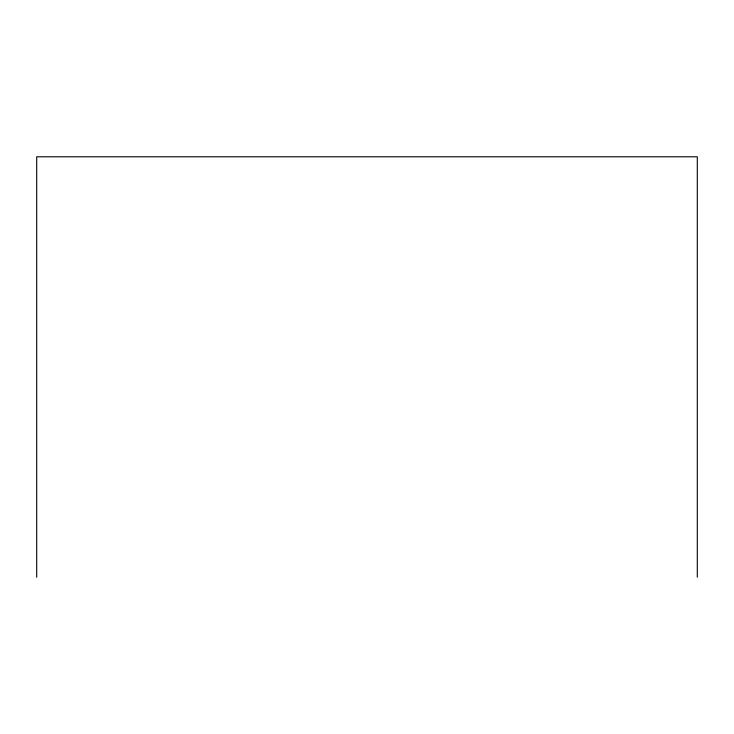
<?xml version="1.0" encoding="UTF-8"?>
<svg xmlns="http://www.w3.org/2000/svg" width="734" height="734" viewBox="0 0 734 734"><rect width="100%" height="100%" fill="white"/><g stroke="black" fill="none" stroke-linecap="round" stroke-linejoin="round"><path stroke-width="1.1" d="M697.3 577.208L697.3 156.792L36.7 156.792L36.7 577.208"/></g></svg>
